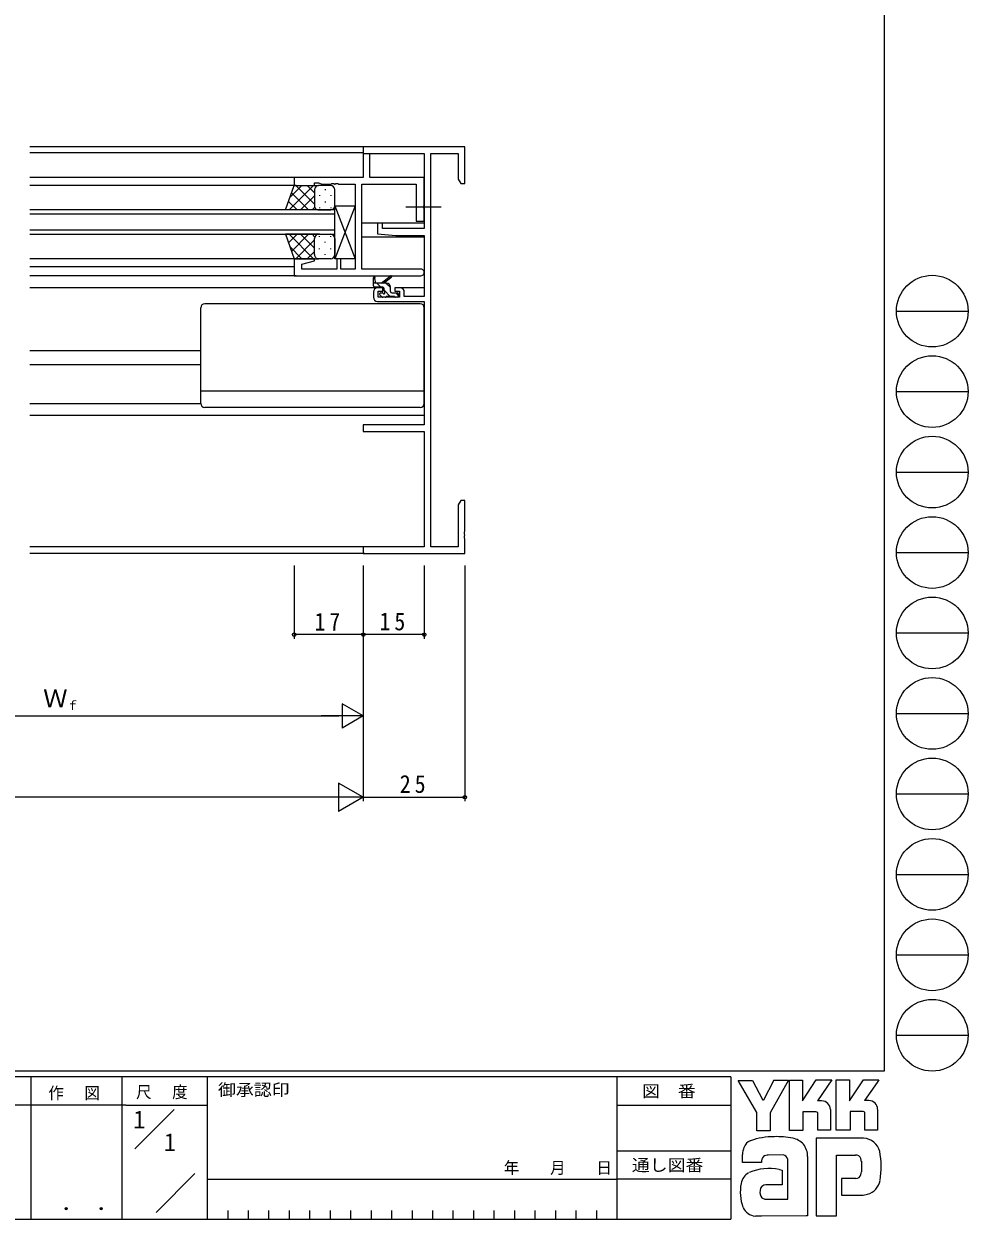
# Model space of a CAD drawing. Units: millimetres on the paper. Extents: x -420 to 373, y -297 to 267.
# Drawn here: x 140.6 to 372.9, y -297 to -2.9 of the extents above; entities that cross this region are included whole.
import ezdxf
from ezdxf.enums import TextEntityAlignment as Align

# ---------------------------------------------------------------- set-up
doc = ezdxf.new("R2010")
doc.units = ezdxf.units.MM
doc.linetypes.add('CHAIN2', pattern=[12, 9, -1, 1, -1])
for name, color, linetype, lineweight in [('0-1_YKK_ZWAK', 7, 'Continuous', 9), ('0-3_YKK_11', 7, 'Continuous', 9), ('0-4_YKK_12', 2, 'Continuous', 9), ('0-5_YKK_13', 4, 'Continuous', 9), ('0-7_YKK_D', 6, 'Continuous', 9)]:
    doc.layers.add(name, color=color, linetype=linetype, lineweight=lineweight)
doc.layers.add('0-2_USER1', color=3, linetype='Continuous')
doc.styles.add('ＭＳ ゴシック', font='')
doc.styles.get('ＭＳ ゴシック').set_extended_font_data('MS Gothic')

msp = doc.modelspace()

# ---------------------------------------------------------------- linework, layer by layer
at = {"layer": '0-1_YKK_ZWAK'}
for p, q in [((352.3, 264.425), (352.3, -260.575)), ((355.276, -73.591), (372.917, -73.591)), ((355.276, -93.387), (372.917, -93.387)), ((355.276, -113.183), (372.917, -113.183)), ((355.276, -132.979), (372.917, -132.979)), ((355.276, -152.775), (372.917, -152.775)), ((355.276, -172.571), (372.917, -172.571)), ((355.276, -192.367), (372.917, -192.367)), ((355.276, -212.163), (372.917, -212.163)), ((355.276, -231.959), (372.917, -231.959)), ((355.276, -251.755), (372.917, -251.755)), ((352.3, -260.575), (-417.7, -260.575)), ((314.5, -261.975), (-417.7, -261.975)), ((142.3, -261.975), (142.3, -296.975)), ((164.7, -261.975), (164.7, -296.975)), ((185.7, -261.975), (185.7, -296.975)), ((286.5, -261.975), (286.5, -296.975)), ((314.5, -261.975), (314.5, -296.975)), ((316.337, -262.881), (319.851, -262.881)), ((320.932, -270.774), (316.337, -262.881)), ((325.136, -262.773), (322.581, -267.747)), ((328.96, -275.207), (328.96, -262.8)), ((340.474, -262.692), (343.745, -262.692)), ((340.474, -275.099), (340.474, -262.692)), ((347.178, -262.692), (350.962, -262.692)), ((350.583, -263.341), (347.461, -267.801)), ((350.962, -262.692), (350.583, -263.341)), ((165.684, -268.975), (97.5, -268.975)), ((165.684, -268.975), (185.7, -268.975)), ((167.87, -279.712), (177.564, -270.018)), ((286.5, -268.975), (314.5, -268.975)), ((336.879, -267.882), (335.84, -267.882)), ((339.042, -270.044), (339.042, -275.126)), ((348.501, -267.801), (347.461, -267.801)), ((350.664, -270.044), (350.664, -275.072)), ((335.474, -270.558), (332.284, -270.558)), ((343.88, -270.531), (343.88, -275.099)), ((347.069, -270.531), (343.88, -270.531)), ((347.502, -270.693), (347.069, -270.531)), ((347.502, -275.072), (347.502, -270.693)), ((343.88, -275.099), (340.474, -275.099)), ((347.502, -275.021), (347.553, -275.072)), ((350.664, -275.072), (347.502, -275.072)), ((347.124, -277.072), (335.528, -277.072)), ((335.528, -277.072), (335.528, -296.182)), ((286.5, -280.175), (314.5, -280.175)), ((317.418, -283.045), (317.418, -281.116)), ((327.446, -281.18), (323.748, -281.25)), ((333.42, -281.559), (333.42, -296.155)), ((340.555, -281.234), (345.204, -281.234)), ((340.555, -296.182), (340.555, -281.234)), ((322.067, -283.045), (317.418, -283.045)), ((328.527, -292.046), (328.527, -282.316)), ((346.673, -282.732), (346.691, -285.366)), ((173.172, -295.32), (182.696, -285.797)), ((185.7, -287.175), (286.5, -287.175)), ((314.5, -287.175), (286.5, -287.175)), ((341.772, -286.965), (341.772, -291.1)), ((345.313, -286.965), (341.772, -286.965)), ((327.176, -288.505), (323.181, -288.51)), ((341.772, -291.1), (347.097, -291.1)), ((347.097, -291.1), (348.178, -290.857)), ((322.905, -292.046), (328.527, -292.046)), ((328.095, -292.046), (328.446, -292.046)), ((328.527, -292.045), (328.528, -292.046)), ((-417.7, -296.975), (314.5, -296.975)), ((190.74, -294.875), (190.74, -296.975)), ((195.78, -294.875), (195.78, -296.975)), ((200.82, -294.875), (200.82, -296.975)), ((205.86, -294.875), (205.86, -296.975)), ((210.9, -294.875), (210.9, -296.975)), ((215.94, -294.875), (215.94, -296.975)), ((220.98, -294.875), (220.98, -296.975)), ((226.02, -294.875), (226.02, -296.975)), ((231.06, -294.875), (231.06, -296.975)), ((236.1, -294.875), (236.1, -296.975)), ((241.14, -294.875), (241.14, -296.975)), ((246.18, -294.875), (246.18, -296.975)), ((251.22, -294.875), (251.22, -296.975)), ((256.26, -294.875), (256.26, -296.975)), ((261.3, -294.875), (261.3, -296.975)), ((266.34, -294.875), (266.34, -296.975)), ((271.38, -294.875), (271.38, -296.975)), ((276.42, -294.875), (276.42, -296.975)), ((281.46, -294.875), (281.46, -296.975)), ((322.067, -296.236), (320.58, -296.236)), ((333.095, -296.209), (322.067, -296.236)), ((333.42, -296.155), (333.095, -296.209))]:
    msp.add_line(p, q, dxfattribs=at)
for points in [[(319.851, -262.881), (322.364, -267.584), (322.581, -267.747)], [(325.136, -262.773), (328.762, -262.773), (324.229, -270.801)], [(328.96, -262.8), (332.176, -262.8), (332.176, -267.899), (335.555, -262.746)], [(335.555, -262.746), (339.38, -262.746), (335.84, -267.882)], [(343.745, -262.692), (343.745, -267.884), (347.178, -262.692)], [(324.229, -270.801), (324.229, -275.234), (320.932, -275.234), (320.932, -270.774)], [(332.284, -270.558), (332.284, -275.207), (328.96, -275.207)], [(339.042, -275.126), (335.906, -275.126), (335.906, -270.72), (335.474, -270.558)], [(326.473, -284.748), (327.176, -284.91), (327.176, -288.505)], [(335.528, -296.182), (339.771, -296.182), (340.555, -296.182)]]:
    msp.add_lwpolyline(points, dxfattribs=at)
for centre in [(364.096, -73.591), (364.096, -93.387), (364.096, -113.183), (364.096, -132.979), (364.096, -152.775), (364.096, -172.571), (364.096, -192.367), (364.096, -212.163), (364.096, -231.959), (364.096, -251.755)]:
    msp.add_circle(centre, 8.82, dxfattribs=at)
for centre, radius, start, end in [((336.879, -270.044), 2.163, 0.00165, 89.99603), ((348.501, -269.963), 2.163, 0.00165, 89.99603), ((322.459, -281.141), 5.037, 158.41083, 179.71774), ((320.106, -280.031), 2.444, 109.02126, 161.51263), ((325.222, -294.376), 17.68, 89.89165, 109.30847), ((325.741, -297.438), 20.748, 78.78009, 91.46938), ((329.03, -281.472), 4.449, 40.66422, 80.31693), ((328.809, -281.461), 4.612, 358.78058, 38.76563), ((346.972, -281.416), 4.341, 14.44571, 87.08746), ((324.175, -282.982), 2.109, 138.46381, 181.71359), ((323.615, -282.946), 1.701, 85.50551, 126.78038), ((326.956, -282.729), 1.625, 14.75519, 72.44994), ((345.365, -282.454), 1.229, 16.43123, 96.91661), ((343.031, -283.183), 3.673, 4.93422, 17.03551), ((330.666, -284.163), 20.86, 350.99026, 10.67624), ((324.02, -297.829), 13.309, 79.38097, 112.05824), ((320.927, -288.903), 3.908, 121.8271, 169.08475), ((345.314, -285.659), 1.306, 269.95467, 342.90144), ((343.01, -285.016), 3.697, 343.6902, 354.75362), ((347.035, -286.72), 4.291, 285.4429, 349.90448), ((327.949, -290.37), 11.082, 168.76372, 199.80078), ((324.082, -290.303), 2.369, 171.08202, 216.71922), ((323.19, -289.955), 1.445, 90.33952, 178.03638), ((323.15, -290.54), 1.526, 230.97279, 260.7549), ((320.94, -292.418), 3.823, 207.31435, 263.59464)]:
    msp.add_arc(centre, radius, start, end, dxfattribs=at)
at = {"layer": '0-3_YKK_11'}
for p, q in [((224.104, -33.185), (224.104, -34.815)), ((249.104, -33.185), (224.104, -33.185)), ((224.104, -34.815), (239.104, -34.815)), ((224.104, -34.885), (224.104, -40.685)), ((225.734, -34.885), (224.104, -34.885)), ((225.734, -40.685), (225.734, -34.885)), ((239.104, -34.815), (239.104, -53.285)), ((240.734, -34.815), (247.474, -34.815)), ((240.734, -131.555), (240.734, -34.815)), ((247.474, -34.815), (247.474, -41.094)), ((249.104, -42.185), (249.104, -33.185)), ((207.104, -40.685), (207.104, -42.685)), ((224.104, -40.685), (207.104, -40.685)), ((239.104, -40.685), (225.734, -40.685)), ((239.104, -47.527), (239.104, -40.685)), ((247.474, -41.094), (248.104, -42.185)), ((207.104, -42.685), (212.104, -42.685)), ((212.104, -41.985), (213.104, -41.985)), ((212.104, -42.685), (212.104, -41.985)), ((213.104, -41.985), (214.011, -42.315)), ((214.011, -42.315), (216.146, -42.315)), ((216.146, -42.315), (216.329, -42.195)), ((216.329, -42.195), (216.879, -42.195)), ((216.879, -42.195), (217.063, -42.315)), ((217.063, -42.315), (217.146, -42.315)), ((217.146, -42.315), (217.329, -42.195)), ((217.329, -42.195), (217.879, -42.195)), ((217.879, -42.195), (218.063, -42.315)), ((218.063, -42.315), (222.104, -42.315)), ((222.104, -42.315), (222.104, -63.255)), ((223.734, -42.315), (237.104, -42.315)), ((223.734, -63.255), (223.734, -42.315)), ((237.104, -42.315), (237.104, -51.485)), ((248.104, -42.185), (249.104, -42.185)), ((238.984, -47.71), (239.104, -47.527)), ((238.984, -48.26), (238.984, -47.71)), ((239.104, -48.443), (238.984, -48.26)), ((239.104, -51.485), (239.104, -48.443)), ((227.604, -51.985), (227.604, -54.592)), ((228.804, -51.985), (227.604, -51.985)), ((228.804, -53.285), (228.804, -51.985)), ((237.104, -51.485), (239.104, -51.485)), ((227.604, -54.592), (232.104, -54.985)), ((239.104, -53.285), (228.804, -53.285)), ((232.104, -54.985), (239.104, -54.985)), ((239.104, -54.985), (239.104, -69.985)), ((207.104, -60.685), (207.104, -64.885)), ((212.065, -60.685), (207.104, -60.685)), ((209.004, -62.046), (212.134, -61.207)), ((212.134, -61.207), (212.065, -60.685)), ((217.604, -60.685), (217.604, -63.255)), ((218.604, -60.685), (217.604, -60.685)), ((218.604, -63.255), (218.604, -60.685)), ((209.004, -63.255), (209.004, -62.046)), ((217.604, -63.255), (209.004, -63.255)), ((222.104, -63.255), (218.604, -63.255)), ((238.289, -63.255), (223.734, -63.255)), ((207.104, -64.885), (238.289, -64.885)), ((226.604, -68.885), (226.604, -70.185)), ((228.904, -67.885), (227.604, -67.885)), ((227.804, -68.685), (228.904, -68.685)), ((227.804, -70.185), (227.804, -68.685)), ((233.004, -70.185), (227.804, -70.185)), ((228.904, -68.685), (228.904, -67.885)), ((231.904, -67.885), (231.904, -68.685)), ((233.204, -67.885), (231.904, -67.885)), ((231.904, -68.685), (233.004, -68.685)), ((233.004, -68.685), (233.004, -70.185)), ((234.204, -69.985), (234.204, -68.885)), ((239.104, -69.985), (234.204, -69.985)), ((227.604, -71.185), (239.104, -71.185)), ((239.104, -71.185), (239.104, -101.555)), ((224.104, -101.555), (224.104, -103.185)), ((239.104, -101.555), (224.104, -101.555)), ((224.104, -103.185), (239.104, -103.185)), ((239.104, -103.185), (239.104, -131.555)), ((248.104, -120.185), (247.474, -121.276)), ((249.104, -120.185), (248.104, -120.185)), ((249.104, -127.727), (249.104, -120.185)), ((247.474, -121.276), (247.474, -131.555)), ((248.984, -127.91), (249.104, -127.727)), ((248.984, -128.46), (248.984, -127.91)), ((249.104, -128.644), (248.984, -128.46)), ((248.984, -128.91), (249.104, -128.727)), ((248.984, -129.46), (248.984, -128.91)), ((249.104, -128.727), (249.104, -128.644)), ((224.104, -131.555), (224.104, -133.185)), ((239.104, -131.555), (224.104, -131.555)), ((247.474, -131.555), (240.734, -131.555)), ((249.104, -129.644), (248.984, -129.46)), ((249.104, -133.185), (249.104, -129.644)), ((224.104, -133.185), (249.104, -133.185))]:
    msp.add_line(p, q, dxfattribs=at)
for centre, radius, start, end in [((238.289, -64.07), 0.815, 269.99998, 90), ((227.604, -68.885), 1, 90, 179.99998), ((227.604, -70.185), 1, 180, 269.99998), ((233.204, -68.885), 1, 0, 89.99998)]:
    msp.add_arc(centre, radius, start, end, dxfattribs=at)
at = {"layer": '0-4_YKK_12'}
for p, q in [((224.404, -33.185), (142.104, -33.185)), ((142.104, -34.585), (224.104, -34.585)), ((207.404, -40.685), (142.104, -40.685)), ((207.604, -42.685), (142.104, -42.685)), ((217.104, -48.685), (142.104, -48.685)), ((142.104, -49.685), (217.104, -49.685)), ((217.104, -54.685), (217.104, -48.685)), ((239.104, -51.985), (223.734, -51.985)), ((217.104, -53.685), (142.104, -53.685)), ((142.104, -54.685), (217.104, -54.685)), ((239.104, -55.385), (223.734, -55.385)), ((207.604, -60.685), (142.104, -60.685)), ((207.104, -62.686), (142.104, -62.685)), ((207.604, -64.885), (142.104, -64.885)), ((227.604, -67.885), (142.104, -67.885)), ((239.104, -67.885), (233.204, -67.885)), ((184.104, -83.385), (142.104, -83.385)), ((184.104, -86.785), (142.104, -86.785)), ((142.104, -96.285), (184.104, -96.285)), ((239.104, -99.285), (142.104, -99.285)), ((238.804, -131.555), (142.104, -131.555)), ((224.404, -133.185), (142.104, -133.185))]:
    msp.add_line(p, q, dxfattribs=at)
at = {"layer": '0-5_YKK_13'}
for p, q in [((204.958, -48.687), (207.101, -42.687)), ((211.832, -42.687), (205.832, -48.687)), ((209.004, -42.687), (206.043, -45.648)), ((207.101, -42.687), (213.101, -42.687)), ((212.101, -47.307), (207.481, -42.687)), ((212.101, -44.479), (210.309, -42.687)), ((212.101, -43.687), (212.101, -47.287)), ((212.101, -44.087), (212.101, -47.687)), ((216.101, -42.687), (213.101, -42.687)), ((214.737, -43.607), (214.737, -43.807)), ((217.101, -47.687), (217.101, -43.687)), ((207.824, -48.687), (205.712, -46.575)), ((210.652, -48.687), (206.456, -44.491)), ((212.101, -45.247), (208.661, -48.687)), ((213.322, -45.022), (213.322, -45.222)), ((214.737, -46.637), (214.737, -46.837)), ((216.152, -45.022), (216.152, -45.222)), ((213.322, -48.687), (204.958, -48.687)), ((212.157, -48.019), (211.489, -48.687)), ((213.101, -48.687), (216.101, -48.687)), ((213.322, -48.052), (213.322, -48.252)), ((216.152, -48.052), (216.152, -48.252)), ((217.104, -60.685), (217.104, -47.685)), ((217.104, -47.685), (222.104, -47.685)), ((217.104, -47.685), (222.104, -60.685)), ((222.104, -47.685), (217.104, -60.685)), ((222.104, -47.685), (222.104, -60.685)), ((204.958, -54.685), (207.101, -60.685)), ((213.322, -54.685), (204.958, -54.685)), ((207.824, -54.685), (205.712, -56.797)), ((211.832, -60.685), (205.832, -54.685)), ((210.652, -54.685), (206.456, -58.881)), ((212.101, -58.125), (208.661, -54.685)), ((212.157, -55.353), (211.489, -54.685)), ((212.101, -59.285), (212.101, -55.685)), ((213.101, -54.685), (216.101, -54.685)), ((213.322, -55.32), (213.322, -55.12)), ((216.152, -55.32), (216.152, -55.12)), ((217.101, -55.685), (217.101, -59.685)), ((209.004, -60.685), (206.043, -57.724)), ((212.101, -56.065), (207.481, -60.685)), ((212.101, -59.685), (212.101, -56.085)), ((213.322, -58.35), (213.322, -58.15)), ((214.737, -56.735), (214.737, -56.535)), ((216.152, -58.35), (216.152, -58.15)), ((207.101, -60.685), (213.101, -60.685)), ((212.101, -58.893), (210.309, -60.685)), ((216.101, -60.685), (213.101, -60.685)), ((214.737, -59.765), (214.737, -59.565)), ((222.104, -60.685), (217.104, -60.685)), ((226.604, -67.385), (226.604, -65.386)), ((229.804, -66.685), (226.604, -66.685)), ((226.904, -65.559), (227.103, -66.685)), ((228.44, -67.685), (227.44, -66.685)), ((228.504, -66.685), (230.722, -65.003)), ((229.104, -66.685), (230.924, -65.284)), ((230.804, -67.805), (229.685, -66.685)), ((228.904, -67.685), (226.904, -67.685)), ((228.692, -70.097), (228.192, -69.597)), ((228.404, -69.085), (228.743, -69.085)), ((229.504, -70.185), (228.904, -70.185)), ((229.204, -68.624), (229.204, -67.985)), ((230.74, -69.985), (229.204, -68.45)), ((231.804, -69.985), (229.704, -69.985)), ((230.804, -68.785), (230.804, -67.685)), ((231.104, -69.085), (232.504, -69.085)), ((232.504, -70.185), (232.004, -70.185)), ((232.804, -69.805), (232.085, -69.085)), ((232.804, -69.385), (232.804, -69.885)), ((184.104, -96.285), (184.104, -72.785)), ((238.104, -71.785), (185.104, -71.785)), ((239.104, -96.285), (239.104, -72.785)), ((239.104, -93.245), (184.104, -93.245)), ((238.104, -97.285), (185.104, -97.285))]:
    msp.add_line(p, q, dxfattribs=at)
at = {"layer": '0-5_YKK_13', "linetype": 'CHAIN2'}
msp.add_line((243.234, -47.985), (234.604, -47.985), dxfattribs=at)
at = {"layer": '0-5_YKK_13'}
for centre, radius, start, end in [((213.101, -43.687), 1, 89.99998, 179.99998), ((213.101, -43.687), 1, 89.99998, 179.99998), ((216.101, -43.687), 1, 359.99998, 89.99998), ((213.101, -47.687), 1, 179.99998, 269.99998), ((213.101, -47.687), 1, 179.99998, 269.99998), ((216.101, -47.687), 1, 269.99998, 359.99998), ((213.101, -55.685), 1, 89.99998, 179.99998), ((213.101, -55.685), 1, 89.99998, 179.99998), ((216.101, -55.685), 1, 359.99998, 89.99998), ((213.101, -59.685), 1, 179.99998, 269.99998), ((213.101, -59.685), 1, 179.99998, 269.99998), ((216.101, -59.685), 1, 269.99998, 359.99998), ((226.804, -65.386), 0.2, 300, 180), ((226.904, -67.385), 0.3, 180, 270), ((229.804, -67.685), 1, 0, 90), ((230.904, -65.085), 0.2, 275.58287, 155.58287), ((228.404, -69.385), 0.3, 90, 225), ((228.904, -69.885), 0.3, 225, 270), ((228.743, -69.385), 0.3, 33.05573, 90), ((228.904, -67.985), 0.3, 0, 90), ((229.204, -69.085), 0.25, 213.05573, 56.94426), ((229.504, -68.624), 0.3, 180, 236.94426), ((229.504, -69.985), 0.2, 270, 0), ((231.104, -68.785), 0.3, 180, 270), ((232.004, -69.985), 0.2, 180, 270), ((232.504, -69.385), 0.3, 0, 90), ((232.504, -69.885), 0.3, 270, 0), ((185.104, -72.785), 1, 90, 180), ((238.104, -72.785), 1, 0, 90), ((185.104, -96.285), 1, 180, 270), ((238.104, -96.285), 1, 270, 0)]:
    msp.add_arc(centre, radius, start, end, dxfattribs=at)
at = {"layer": '0-7_YKK_D'}
for p, q in [((207.104, -136.185), (207.104, -154.185)), ((224.104, -136.185), (224.104, -174.185)), ((224.104, -136.185), (224.104, -154.185)), ((224.104, -136.185), (224.104, -194.185)), ((224.104, -136.185), (224.104, -194.185)), ((224.104, -136.185), (224.104, -154.185)), ((239.104, -136.185), (239.104, -154.185)), ((249.104, -136.185), (249.104, -194.185)), ((224.104, -153.185), (207.104, -153.185)), ((239.104, -153.185), (224.104, -153.185)), ((218.908, -170.185), (218.908, -176.185)), ((224.104, -173.185), (218.908, -170.185)), ((80.104, -173.185), (218.104, -173.185)), ((224.104, -173.185), (213.712, -173.185)), ((224.104, -173.185), (218.908, -176.185)), ((218.042, -189.685), (218.042, -196.685)), ((224.104, -193.185), (218.042, -189.685)), ((217.104, -193.185), (-108.896, -193.185)), ((224.104, -193.185), (211.98, -193.185)), ((224.104, -193.185), (218.042, -196.685)), ((224.104, -193.185), (249.104, -193.185))]:
    msp.add_line(p, q, dxfattribs=at)
for centre in [(207.104, -153.185), (224.104, -153.185), (224.104, -153.185), (239.104, -153.185), (249.104, -193.185)]:
    msp.add_circle(centre, 0.425, dxfattribs=at)

# ---------------------------------------------------------------- texts
at = {"layer": '0-1_YKK_ZWAK', "style": 'ＭＳ ゴシック', "width": 1.1}
for s, p in [('御承認印', (188.367, -267.508)), ('図\u3000番', (292.698, -267.837)), ('通し図番', (290.179, -286.06))]:
    msp.add_text(s, height=2.933, dxfattribs=at).set_placement(p, align=Align.BOTTOM_LEFT)
at = {"layer": '0-1_YKK_ZWAK', "color": 3, "style": 'ＭＳ ゴシック', "width": 1.15}
msp.add_text(' ． ．', height=3.666, dxfattribs=at).set_placement((146.755, -295.921), align=Align.BOTTOM_LEFT)
at = {"layer": '0-1_YKK_ZWAK', "char_height": 2.933, "attachment_point": 7, "style": 'ＭＳ ゴシック'}
for s, insert in [('\\T1.17;\\W0.95;作\\~\\~図', (146.62, -267.737)), ('\\T1.17;\\W0.95;尺\\~\\~度', (168.212, -267.512)), ('\\T1.2;\\W0.95;年\\~\\~\\~月\\~\\~\\~日', (258.676, -286.144))]:
    msp.add_mtext(s, dxfattribs=dict(at, insert=insert))
at = {"layer": '0-2_USER1', "style": 'ＭＳ ゴシック'}
for p in [(167.5, -275.975), (175.033, -281.575)]:
    msp.add_text('1', height=4.399, dxfattribs=at).set_placement(p, align=Align.BOTTOM_LEFT)
at = {"layer": '0-7_YKK_D', "color": 3, "style": 'ＭＳ ゴシック'}
msp.add_text('Ｗ', height=4.399, dxfattribs=at).set_placement((145.344, -172.385), align=Align.BOTTOM_LEFT)
at = {"layer": '0-7_YKK_D', "color": 7, "style": 'ＭＳ ゴシック'}
msp.add_text('ｆ', height=2.199, dxfattribs=at).set_placement((151.104, -172.385), align=Align.BOTTOM_LEFT)
at = {"layer": '0-7_YKK_D', "color": 3, "char_height": 4.399, "attachment_point": 7, "style": 'ＭＳ ゴシック'}
for s, insert in [('\\T1.36;\\W0.9;17', (212.084, -152.185)), ('\\T1.36;\\W0.9;15', (228.084, -152.185)), ('\\T1.36;\\W0.9;25', (233.084, -192.185))]:
    msp.add_mtext(s, dxfattribs=dict(at, insert=insert))

doc.saveas('drawing.dxf')
